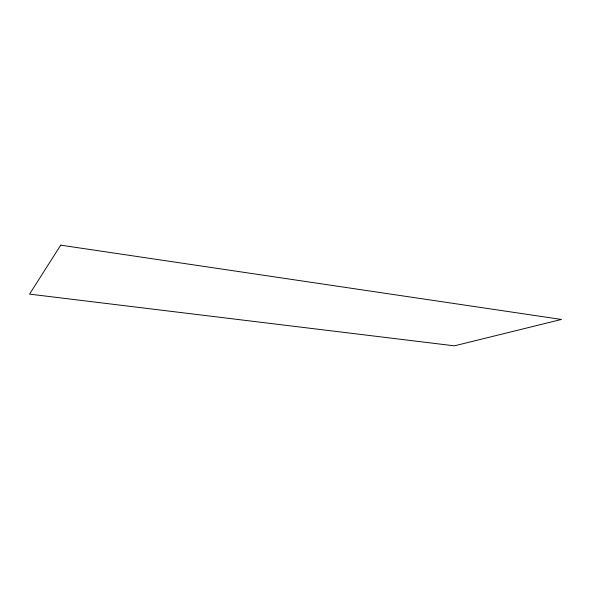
<?xml version="1.0" encoding="UTF-8"?>
<svg xmlns="http://www.w3.org/2000/svg" width="591" height="591" viewBox="0 0 591 591"><rect width="100%" height="100%" fill="white"/><g stroke="black" fill="none" stroke-linecap="round" stroke-linejoin="round"><path stroke-width="0.89" d="M60.71 245.162L29.55 294.119L454.405 345.838L561.45 319.443L60.71 245.162"/></g></svg>
